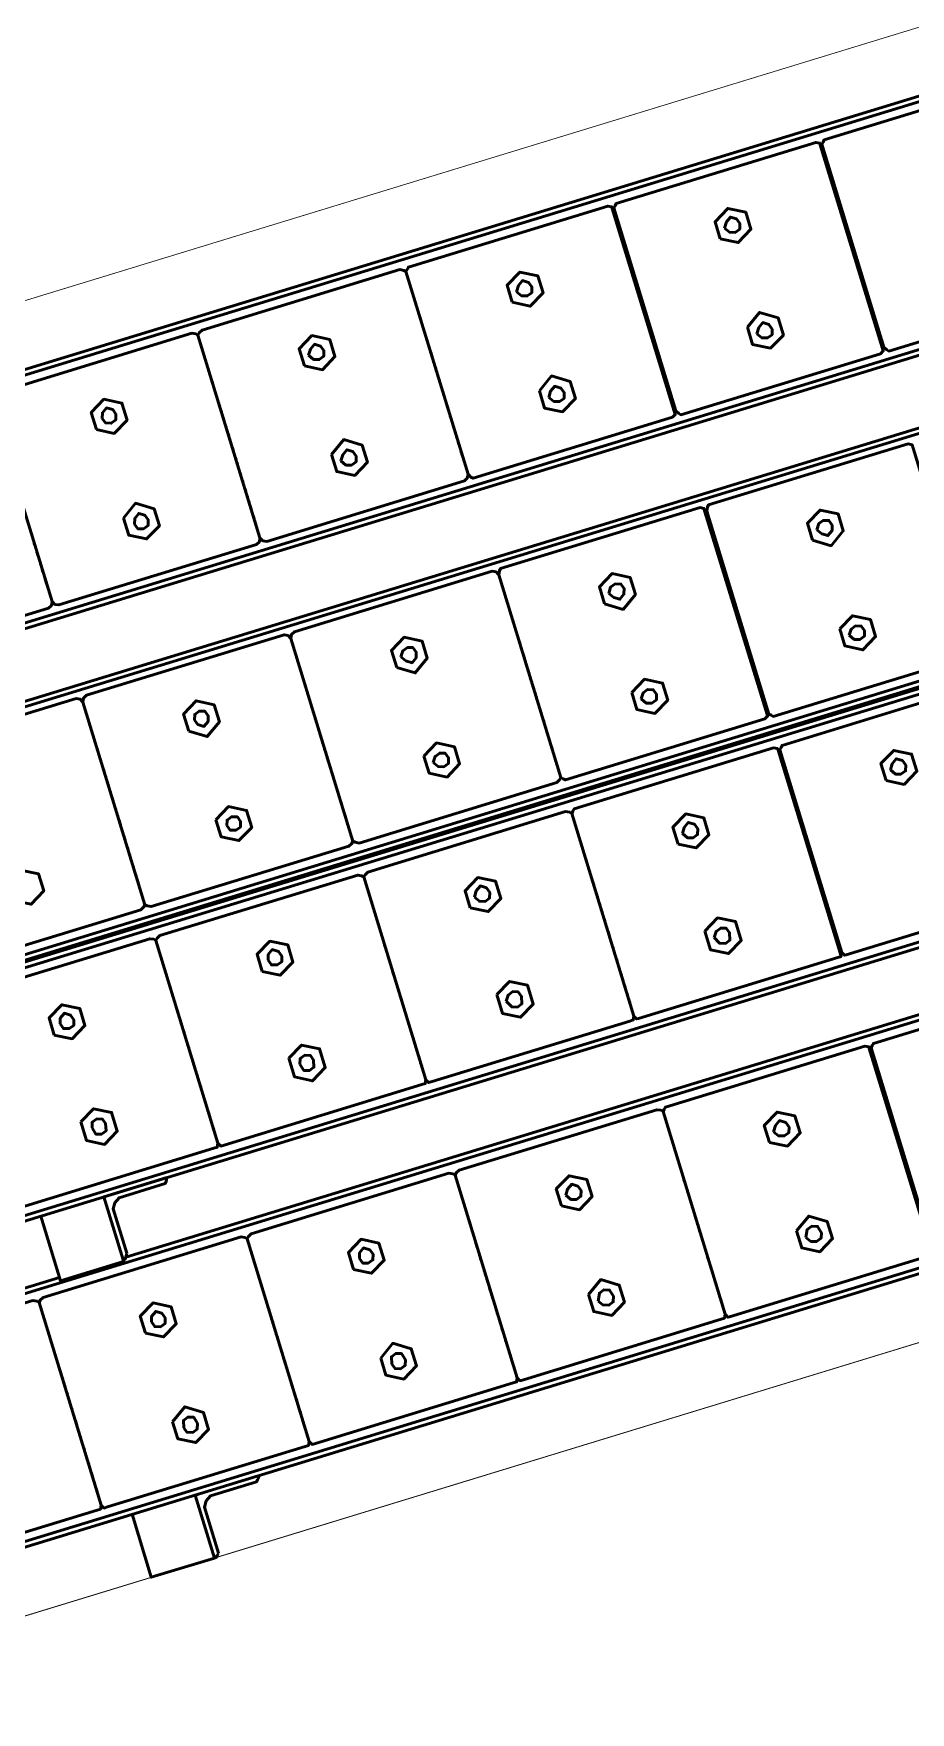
# Model space of a CAD drawing. Header units: inches. Extents: x 543393 to 2689207, y 1841861 to 9121372.
# Drawn here: x 547518.721 to 547519.386, y 1841968.599 to 1841969.873 of the extents above; entities that cross this region are included whole.
import ezdxf

# ---------------------------------------------------------------- set-up
doc = ezdxf.new("R2010")
doc.units = ezdxf.units.IN
doc.header["$MEASUREMENT"] = 0
doc.layers.add('Kich thuoc', color=8, linetype='Continuous', lineweight=18)

# ---------------------------------------------------------------- blocks, each defined once
blk = doc.blocks.new('Dan AC 220')
at = {"lineweight": 50}
for points in [[(103.2, 622.1), (28.8, 622.1), (28.8, 626.2), (28.8, 661.3), (28.8, 668.1), (3788, 668.1), (3788, 672.2), (3788, 958.9), (3737.9, 958.9), (3737.9, 672.2)], [(2838.4, 958.9), (2888.4, 958.9), (2888.4, 908.9)], [(128.9, 908.9), (3687.9, 908.9)], [(78.9, 904.8), (3737.9, 904.8)], [(2413.6, 881.8), (2413.6, 883.2), (2413.6, 884.5)], [(2413.6, 877.8), (2413.6, 876.4), (2413.6, 877.8), (2413.6, 879.1), (2413.6, 880.5)], [(2578.7, 881.8), (2578.7, 883.2), (2578.7, 884.5)], [(2578.7, 877.8), (2578.7, 876.4), (2578.7, 877.8), (2578.7, 879.1), (2578.7, 880.5)], [(2743.7, 881.8), (2743.7, 883.2), (2743.7, 884.5)], [(2743.7, 877.8), (2743.7, 876.4), (2743.7, 877.8), (2743.7, 879.1), (2743.7, 880.5)], [(2908.7, 881.8), (2908.7, 883.2), (2908.7, 884.5)], [(2908.7, 877.8), (2908.7, 876.4), (2908.7, 877.8), (2908.7, 879.1), (2908.7, 880.5)], [(2413.6, 869.7), (2413.6, 871), (2413.6, 872.4)], [(2413.6, 865.6), (2413.6, 867)], [(2578.7, 869.7), (2578.7, 871), (2578.7, 872.4)], [(2578.7, 865.6), (2578.7, 867)], [(2743.7, 869.7), (2743.7, 871), (2743.7, 872.4)], [(2743.7, 865.6), (2743.7, 867)], [(2908.7, 869.7), (2908.7, 871), (2908.7, 872.4)], [(2908.7, 865.6), (2908.7, 867)], [(2413.6, 857.5), (2413.6, 856.1), (2413.6, 857.5), (2413.6, 858.8)], [(2578.7, 857.5), (2578.7, 856.1), (2578.7, 857.5), (2578.7, 858.8)], [(2743.7, 857.5), (2743.7, 856.1), (2743.7, 857.5), (2743.7, 858.8)], [(2908.7, 857.5), (2908.7, 856.1), (2908.7, 857.5), (2908.7, 858.8)], [(2413.6, 849.4), (2413.6, 850.7), (2413.6, 852.1)], [(2413.6, 841.3), (2413.6, 842.6)], [(2578.7, 849.4), (2578.7, 850.7), (2578.7, 852.1)], [(2578.7, 841.3), (2578.7, 842.6)], [(2743.7, 849.4), (2743.7, 850.7), (2743.7, 852.1)], [(2743.7, 841.3), (2743.7, 842.6)], [(2908.7, 849.4), (2908.7, 850.7), (2908.7, 852.1)], [(2908.7, 841.3), (2908.7, 842.6)], [(2250, 835.8), (2248.6, 835.8)], [(2250, 831.8), (2248.6, 831.8)], [(2250, 830.4), (2248.6, 830.4)], [(2250, 829.1), (2248.6, 829.1)], [(2413.6, 835.8), (2413.6, 837.2)], [(2413.6, 827.7), (2413.6, 829.1), (2413.6, 830.4), (2413.6, 831.8), (2413.6, 833.1)], [(2578.7, 835.8), (2578.7, 837.2)], [(2578.7, 827.7), (2578.7, 829.1), (2578.7, 830.4), (2578.7, 831.8), (2578.7, 833.1)], [(2743.7, 835.8), (2743.7, 837.2)], [(2743.7, 827.7), (2743.7, 829.1), (2743.7, 830.4), (2743.7, 831.8), (2743.7, 833.1)], [(2908.7, 835.8), (2908.7, 837.2)], [(2908.7, 827.7), (2908.7, 829.1), (2908.7, 830.4), (2908.7, 831.8), (2908.7, 833.1)], [(2250, 827.7), (2248.6, 827.7)], [(2250, 825), (2248.6, 825)], [(2250, 823.7), (2248.6, 823.7), (2250, 823.7)], [(2250, 818.3), (2248.6, 818.3)], [(2250, 816.9), (2248.6, 816.9), (2250, 816.9)], [(2413.6, 823.7), (2413.6, 825), (2413.6, 826.4)], [(2413.6, 816.9), (2413.6, 818.3), (2413.6, 819.6)], [(2578.7, 823.7), (2578.7, 825), (2578.7, 826.4)], [(2578.7, 816.9), (2578.7, 818.3), (2578.7, 819.6)], [(2743.7, 823.7), (2743.7, 825), (2743.7, 826.4)], [(2743.7, 816.9), (2743.7, 818.3), (2743.7, 819.6)], [(2908.7, 823.7), (2908.7, 825), (2908.7, 826.4)], [(2908.7, 816.9), (2908.7, 818.3), (2908.7, 819.6)], [(2250, 812.8), (2248.6, 812.8)], [(2250, 811.5), (2248.6, 811.5)], [(2250, 810.1), (2248.6, 810.1)], [(2413.6, 810.1), (2413.6, 811.5), (2413.6, 812.8), (2413.6, 814.2)], [(2578.7, 810.1), (2578.7, 811.5), (2578.7, 812.8), (2578.7, 814.2)], [(2743.7, 810.1), (2743.7, 811.5), (2743.7, 812.8), (2743.7, 814.2)], [(2908.7, 810.1), (2908.7, 811.5), (2908.7, 812.8), (2908.7, 814.2)], [(2250, 800.7), (2248.6, 800.7)], [(2250, 799.3), (2248.6, 799.3)], [(2250, 798), (2248.6, 798)], [(2413.6, 798), (2413.6, 799.3), (2413.6, 800.7), (2413.6, 802)], [(2413.6, 788.5), (2413.6, 789.9), (2413.6, 791.2)], [(2578.7, 798), (2578.7, 799.3), (2578.7, 800.7), (2578.7, 802)], [(2578.7, 788.5), (2578.7, 789.9), (2578.7, 791.2)], [(2743.7, 798), (2743.7, 799.3), (2743.7, 800.7), (2743.7, 802)], [(2743.7, 788.5), (2743.7, 789.9), (2743.7, 791.2)], [(2908.7, 798), (2908.7, 799.3), (2908.7, 800.7), (2908.7, 802)], [(2908.7, 788.5), (2908.7, 789.9), (2908.7, 791.2)], [(2250, 789.9), (2248.6, 789.9), (2250, 789.9)], [(2250, 788.5), (2248.6, 788.5)], [(2250, 770.9), (2248.6, 770.9)], [(2413.6, 770.9), (2413.6, 772.3)], [(2578.7, 770.9), (2578.7, 772.3)], [(2743.7, 770.9), (2743.7, 772.3)], [(2908.7, 770.9), (2908.7, 772.3)], [(3737.9, 724.9), (78.9, 724.9)], [(2835.7, 720.9), (1988.9, 720.9)], [(2888.4, 672.2), (2888.4, 723.6), (2838.4, 723.6), (2838.4, 722.2)], [(3737.9, 720.9), (2888.4, 720.9)], [(3788, 672.2), (28.8, 672.2)], [(2250, 646.5), (2248.6, 646.5)], [(2250, 645.1), (2248.6, 645.1)], [(2250, 641.1), (2248.6, 641.1)], [(2250, 639.7), (2248.6, 639.7)], [(2250, 639.7), (2248.6, 639.7), (2250, 639.7)], [(2413.6, 645.1), (2413.6, 646.5), (2413.6, 647.8)], [(2413.6, 641.1), (2413.6, 639.7), (2413.6, 641.1), (2413.6, 642.4)], [(2578.7, 645.1), (2578.7, 646.5), (2578.7, 647.8)], [(2578.7, 641.1), (2578.7, 639.7), (2578.7, 641.1), (2578.7, 642.4)], [(2743.7, 645.1), (2743.7, 646.5), (2743.7, 647.8)], [(2743.7, 641.1), (2743.7, 639.7), (2743.7, 641.1), (2743.7, 642.4)], [(2250, 634.3), (2248.6, 634.3)], [(2250, 632.9), (2248.6, 632.9), (2250, 632.9)], [(2250, 628.9), (2248.6, 628.9)], [(2250, 624.8), (2248.6, 624.8)], [(2250, 624.8), (2248.6, 624.8), (2250, 624.8)], [(2413.6, 632.9), (2413.6, 634.3), (2413.6, 635.6)], [(2413.6, 628.9), (2413.6, 630.2)], [(2578.7, 632.9), (2578.7, 634.3), (2578.7, 635.6)], [(2578.7, 628.9), (2578.7, 630.2)], [(2743.7, 632.9), (2743.7, 634.3), (2743.7, 635.6)], [(2743.7, 628.9), (2743.7, 630.2)], [(2250, 619.4), (2248.6, 619.4)], [(2250, 619.4), (2248.6, 619.4), (2250, 619.4)], [(2250, 614), (2248.6, 614)], [(2250, 612.6), (2248.6, 612.6)], [(2413.6, 612.6), (2413.6, 614), (2413.6, 615.4)], [(2578.7, 612.6), (2578.7, 614), (2578.7, 615.4)], [(2743.7, 612.6), (2743.7, 614), (2743.7, 615.4)], [(2250, 603.2), (2248.6, 603.2)], [(2250, 599.1), (2248.6, 599.1)], [(2413.6, 603.2), (2413.6, 604.5)], [(2413.6, 599.1), (2413.6, 600.5)], [(2578.7, 603.2), (2578.7, 604.5)], [(2578.7, 599.1), (2578.7, 600.5)], [(2743.7, 603.2), (2743.7, 604.5)], [(2743.7, 599.1), (2743.7, 600.5)], [(2250, 595.1), (2248.6, 595.1)], [(2250, 593.7), (2248.6, 593.7)], [(2250, 592.4), (2248.6, 592.4)], [(2250, 591), (2248.6, 591)], [(2250, 588.3), (2248.6, 588.3)], [(2250, 586.9), (2248.6, 586.9)], [(2413.6, 591), (2413.6, 592.4), (2413.6, 593.7), (2413.6, 595.1), (2413.6, 596.4)], [(2413.6, 585.6), (2413.6, 586.9), (2413.6, 588.3), (2413.6, 589.7)], [(2578.7, 591), (2578.7, 592.4), (2578.7, 593.7), (2578.7, 595.1), (2578.7, 596.4)], [(2578.7, 585.6), (2578.7, 586.9), (2578.7, 588.3), (2578.7, 589.7)], [(2743.7, 591), (2743.7, 592.4), (2743.7, 593.7), (2743.7, 595.1), (2743.7, 596.4)], [(2743.7, 585.6), (2743.7, 586.9), (2743.7, 588.3), (2743.7, 589.7)], [(2250, 585.6), (2248.6, 585.6)], [(2250, 581.5), (2248.6, 581.5)], [(2250, 580.2), (2248.6, 580.2), (2250, 580.2)], [(2250, 576.1), (2248.6, 576.1)], [(2250, 574.8), (2248.6, 574.8)], [(2413.6, 580.2), (2413.6, 581.5), (2413.6, 582.9)], [(2413.6, 573.4), (2413.6, 574.8), (2413.6, 576.1), (2413.6, 577.5)], [(2578.7, 580.2), (2578.7, 581.5), (2578.7, 582.9)], [(2578.7, 573.4), (2578.7, 574.8), (2578.7, 576.1), (2578.7, 577.5)], [(2743.7, 580.2), (2743.7, 581.5), (2743.7, 582.9)], [(2743.7, 573.4), (2743.7, 574.8), (2743.7, 576.1), (2743.7, 577.5)], [(2250, 573.4), (2248.6, 573.4)], [(2250, 564), (2248.6, 564)], [(2250, 562.6), (2248.6, 562.6)], [(2250, 561.2), (2248.6, 561.2)], [(2413.6, 561.2), (2413.6, 562.6), (2413.6, 564), (2413.6, 565.3)], [(2578.7, 561.2), (2578.7, 562.6), (2578.7, 564), (2578.7, 565.3)], [(2743.7, 561.2), (2743.7, 562.6), (2743.7, 564), (2743.7, 565.3)], [(2250, 553.1), (2248.6, 553.1), (2250, 553.1)], [(2250, 551.8), (2248.6, 551.8)], [(2413.6, 551.8), (2413.6, 553.1), (2413.6, 554.5)], [(2578.7, 551.8), (2578.7, 553.1), (2578.7, 554.5)], [(2743.7, 551.8), (2743.7, 553.1), (2743.7, 554.5)], [(2413.6, 534.2), (2413.6, 535.5)], [(2578.7, 534.2), (2578.7, 535.5)], [(2743.7, 534.2), (2743.7, 535.5)], [(3788, 488.2), (3788, 485.5), (3788, 484.1), (28.8, 484.1), (28.8, 485.5), (28.8, 488.2), (3788, 488.2), (3788, 495), (3788, 530.1), (3788, 534.2), (3732.5, 534.2)], [(2250, 534.2), (2248.6, 534.2)], [(28.8, 478.7), (28.8, 481.4), (28.8, 482.8), (3788, 482.8), (3788, 481.4), (3788, 478.7), (28.8, 478.7), (28.8, 472), (28.8, 435.4), (28.8, 432.7), (103.2, 432.7)], [(2250, 455.7), (2248.6, 455.7)], [(2250, 454.4), (2248.6, 454.4)], [(2250, 451.7), (2248.6, 451.7)], [(2250, 450.3), (2248.6, 450.3), (2250, 450.3)], [(2250, 449), (2248.6, 449)], [(2413.6, 454.4), (2413.6, 455.7), (2413.6, 457.1)], [(2413.6, 449), (2413.6, 450.3), (2413.6, 451.7), (2413.6, 453)], [(2413.6, 442.2), (2413.6, 443.6), (2413.6, 444.9), (2413.6, 446.3)], [(2578.7, 454.4), (2578.7, 455.7), (2578.7, 457.1)], [(2578.7, 449), (2578.7, 450.3), (2578.7, 451.7), (2578.7, 453)], [(2578.7, 442.2), (2578.7, 443.6), (2578.7, 444.9), (2578.7, 446.3)], [(2743.7, 454.4), (2743.7, 455.7), (2743.7, 457.1)], [(2743.7, 449), (2743.7, 450.3), (2743.7, 451.7), (2743.7, 453)], [(2743.7, 442.2), (2743.7, 443.6), (2743.7, 444.9), (2743.7, 446.3)], [(2250, 444.9), (2248.6, 444.9)], [(2250, 443.6), (2248.6, 443.6)], [(2250, 442.2), (2248.6, 442.2)], [(2250, 438.2), (2248.6, 438.2)], [(2250, 434.1), (2248.6, 434.1)], [(2250, 434.1), (2248.6, 434.1), (2250, 434.1)], [(2413.6, 438.2), (2413.6, 439.5)], [(2578.7, 438.2), (2578.7, 439.5)], [(2743.7, 438.2), (2743.7, 439.5)], [(2250, 430), (2248.6, 430), (2250, 430)], [(2250, 428.7), (2248.6, 428.7)], [(2413.6, 428.7), (2413.6, 430), (2413.6, 431.4)], [(2578.7, 428.7), (2578.7, 430), (2578.7, 431.4)], [(2743.7, 428.7), (2743.7, 430), (2743.7, 431.4)], [(2250, 417.9), (2248.6, 417.9)], [(2250, 416.5), (2248.6, 416.5)], [(2250, 413.8), (2248.6, 413.8)], [(2250, 409.7), (2248.6, 409.7)], [(2413.6, 416.5), (2413.6, 417.9), (2413.6, 419.2)], [(2413.6, 413.8), (2413.6, 415.2)], [(2413.6, 409.7), (2413.6, 411.1)], [(2578.7, 416.5), (2578.7, 417.9), (2578.7, 419.2)], [(2578.7, 413.8), (2578.7, 415.2)], [(2578.7, 409.7), (2578.7, 411.1)], [(2743.7, 416.5), (2743.7, 417.9), (2743.7, 419.2)], [(2743.7, 413.8), (2743.7, 415.2)], [(2743.7, 409.7), (2743.7, 411.1)], [(2250, 404.3), (2248.6, 404.3)], [(2250, 401.6), (2248.6, 401.6)], [(2250, 397.6), (2248.6, 397.6)], [(2250, 396.2), (2248.6, 396.2), (2250, 396.2)], [(2413.6, 401.6), (2413.6, 403), (2413.6, 404.3), (2413.6, 405.7)], [(2413.6, 403), (2413.6, 404.3)], [(2413.6, 396.2), (2413.6, 397.6), (2413.6, 398.9)], [(2578.7, 401.6), (2578.7, 403), (2578.7, 404.3), (2578.7, 405.7)], [(2578.7, 403), (2578.7, 404.3)], [(2578.7, 396.2), (2578.7, 397.6), (2578.7, 398.9)], [(2743.7, 401.6), (2743.7, 403), (2743.7, 404.3), (2743.7, 405.7)], [(2743.7, 403), (2743.7, 404.3)], [(2743.7, 396.2), (2743.7, 397.6), (2743.7, 398.9)], [(2250, 392.2), (2248.6, 392.2)], [(2250, 390.8), (2248.6, 390.8)], [(2250, 389.5), (2248.6, 389.5)], [(2250, 385.4), (2248.6, 385.4)], [(2250, 384), (2248.6, 384), (2250, 384)], [(2413.6, 389.5), (2413.6, 390.8), (2413.6, 392.2), (2413.6, 393.5)], [(2413.6, 384), (2413.6, 385.4), (2413.6, 386.7)], [(2578.7, 389.5), (2578.7, 390.8), (2578.7, 392.2), (2578.7, 393.5)], [(2578.7, 384), (2578.7, 385.4), (2578.7, 386.7)], [(2743.7, 389.5), (2743.7, 390.8), (2743.7, 392.2), (2743.7, 393.5)], [(2743.7, 384), (2743.7, 385.4), (2743.7, 386.7)], [(2250, 380), (2248.6, 380)], [(2250, 378.6), (2248.6, 378.6)], [(2250, 373.2), (2248.6, 373.2)], [(2250, 371.9), (2248.6, 371.9), (2250, 371.9)], [(2413.6, 378.6), (2413.6, 380), (2413.6, 381.3)], [(2413.6, 371.9), (2413.6, 373.2), (2413.6, 374.6)], [(2578.7, 378.6), (2578.7, 380), (2578.7, 381.3)], [(2578.7, 371.9), (2578.7, 373.2), (2578.7, 374.6)], [(2743.7, 378.6), (2743.7, 380), (2743.7, 381.3)], [(2743.7, 371.9), (2743.7, 373.2), (2743.7, 374.6)], [(2250, 367.8), (2248.6, 367.8)], [(2250, 366.5), (2248.6, 366.5)], [(2250, 362.4), (2248.6, 362.4), (2250, 362.4)], [(2250, 361), (2248.6, 361)], [(2413.6, 366.5), (2413.6, 367.8), (2413.6, 369.2)], [(2413.6, 361), (2413.6, 362.4), (2413.6, 363.8)], [(2578.7, 366.5), (2578.7, 367.8), (2578.7, 369.2)], [(2578.7, 361), (2578.7, 362.4), (2578.7, 363.8)], [(2743.7, 366.5), (2743.7, 367.8), (2743.7, 369.2)], [(2743.7, 361), (2743.7, 362.4), (2743.7, 363.8)], [(3732.5, 344.8), (3788, 344.8), (3788, 340.8), (3788, 305.6), (3788, 298.8), (28.8, 298.8), (28.8, 294.8), (28.8, 3.9), (78.9, 3.9), (78.9, 294.8)], [(2250, 344.8), (2248.6, 344.8)], [(2413.6, 344.8), (2413.6, 346.2)], [(2578.7, 344.8), (2578.7, 346.2)], [(2743.7, 344.8), (2743.7, 346.2)], [(28.8, 294.8), (3788, 294.8)], [(78.9, 242), (3737.9, 242)], [(78.9, 238), (3737.9, 238)], [(2413.6, 215), (2413.6, 216.3), (2413.6, 217.7)], [(2578.7, 215), (2578.7, 216.3), (2578.7, 217.7)], [(2743.7, 215), (2743.7, 216.3), (2743.7, 217.7)], [(2084.9, 216.3), (2083.6, 216.3)], [(2084.9, 215), (2083.6, 215)], [(2084.9, 212.3), (2083.6, 212.3)], [(2084.9, 210.9), (2083.6, 210.9)], [(2084.9, 204.1), (2083.6, 204.1)], [(2250, 216.3), (2248.6, 216.3)], [(2250, 215), (2248.6, 215)], [(2250, 212.3), (2248.6, 212.3)], [(2250, 210.9), (2248.6, 210.9)], [(2250, 204.1), (2248.6, 204.1)], [(2413.6, 210.9), (2413.6, 209.5), (2413.6, 210.9), (2413.6, 212.3), (2413.6, 213.6)], [(2413.6, 202.8), (2413.6, 204.1), (2413.6, 205.5)], [(2578.7, 210.9), (2578.7, 209.5), (2578.7, 210.9), (2578.7, 212.3), (2578.7, 213.6)], [(2578.7, 202.8), (2578.7, 204.1), (2578.7, 205.5)], [(2743.7, 210.9), (2743.7, 209.5), (2743.7, 210.9), (2743.7, 212.3), (2743.7, 213.6)], [(2743.7, 202.8), (2743.7, 204.1), (2743.7, 205.5)], [(2084.9, 202.8), (2083.6, 202.8), (2084.9, 202.8)], [(2084.9, 198.7), (2083.6, 198.7)], [(2084.9, 194.7), (2083.6, 194.7)], [(2084.9, 194.7), (2083.6, 194.7), (2084.9, 194.7)], [(2250, 202.8), (2248.6, 202.8), (2250, 202.8)], [(2250, 198.7), (2248.6, 198.7)], [(2250, 194.7), (2248.6, 194.7)], [(2250, 194.7), (2248.6, 194.7), (2250, 194.7)], [(2413.6, 198.7), (2413.6, 200.1)], [(2413.6, 189.3), (2413.6, 190.6), (2413.6, 192)], [(2578.7, 198.7), (2578.7, 200.1)], [(2578.7, 189.3), (2578.7, 190.6), (2578.7, 192)], [(2743.7, 198.7), (2743.7, 200.1)], [(2743.7, 189.3), (2743.7, 190.6), (2743.7, 192)], [(2084.9, 190.6), (2083.6, 190.6), (2084.9, 190.6)], [(2084.9, 189.3), (2083.6, 189.3)], [(2084.9, 183.8), (2083.6, 183.8)], [(2084.9, 182.5), (2083.6, 182.5)], [(2250, 190.6), (2248.6, 190.6), (2250, 190.6)], [(2250, 189.3), (2248.6, 189.3)], [(2250, 183.8), (2248.6, 183.8)], [(2250, 182.5), (2248.6, 182.5)], [(2413.6, 182.5), (2413.6, 183.8), (2413.6, 185.2)], [(2578.7, 182.5), (2578.7, 183.8), (2578.7, 185.2)], [(2743.7, 182.5), (2743.7, 183.8), (2743.7, 185.2)], [(2084.9, 174.4), (2083.6, 174.4)], [(2084.9, 169), (2083.6, 169)], [(2250, 174.4), (2248.6, 174.4)], [(2250, 169), (2248.6, 169)], [(2413.6, 174.4), (2413.6, 175.7)], [(2413.6, 169), (2413.6, 170.3)], [(2413.6, 162.2), (2413.6, 163.6), (2413.6, 164.9), (2413.6, 166.3)], [(2578.7, 174.4), (2578.7, 175.7)], [(2578.7, 169), (2578.7, 170.3)], [(2578.7, 162.2), (2578.7, 163.6), (2578.7, 164.9), (2578.7, 166.3)], [(2084.9, 164.9), (2083.6, 164.9)], [(2084.9, 163.6), (2083.6, 163.6)], [(2084.9, 162.2), (2083.6, 162.2), (2084.9, 162.2)], [(2084.9, 158.1), (2083.6, 158.1)], [(2084.9, 156.8), (2083.6, 156.8), (2084.9, 156.8)], [(2250, 164.9), (2248.6, 164.9)], [(2250, 163.6), (2248.6, 163.6)], [(2250, 162.2), (2248.6, 162.2), (2250, 162.2)], [(2250, 158.1), (2248.6, 158.1)], [(2250, 156.8), (2248.6, 156.8), (2250, 156.8)], [(2413.6, 156.8), (2413.6, 158.1), (2413.6, 159.5)], [(2413.6, 152.7), (2413.6, 154.1)], [(2578.7, 156.8), (2578.7, 158.1), (2578.7, 159.5)], [(2578.7, 152.7), (2578.7, 154.1)], [(2084.9, 152.7), (2083.6, 152.7)], [(2084.9, 150), (2083.6, 150), (2084.9, 150)], [(2084.9, 146), (2083.6, 146)], [(2084.9, 144.6), (2083.6, 144.6)], [(2084.9, 143.3), (2083.6, 143.3)], [(2250, 152.7), (2248.6, 152.7)], [(2250, 150), (2248.6, 150), (2250, 150)], [(2250, 146), (2248.6, 146)], [(2250, 144.6), (2248.6, 144.6)], [(2250, 143.3), (2248.6, 143.3)], [(2413.6, 150), (2413.6, 151.4)], [(2413.6, 143.3), (2413.6, 144.6), (2413.6, 146), (2413.6, 147.3)], [(2578.7, 150), (2578.7, 151.4)], [(2578.7, 143.3), (2578.7, 144.6), (2578.7, 146), (2578.7, 147.3)], [(2084.9, 133.8), (2083.6, 133.8)], [(2084.9, 132.4), (2083.6, 132.4)], [(2084.9, 131.1), (2083.6, 131.1)], [(2250, 133.8), (2248.6, 133.8)], [(2250, 132.4), (2248.6, 132.4)], [(2250, 131.1), (2248.6, 131.1)], [(2413.6, 131.1), (2413.6, 132.4), (2413.6, 133.8), (2413.6, 135.1)], [(2578.7, 131.1), (2578.7, 132.4), (2578.7, 133.8), (2578.7, 135.1)], [(2084.9, 123), (2083.6, 123), (2084.9, 123)], [(2084.9, 121.6), (2083.6, 121.6)], [(2250, 123), (2248.6, 123), (2250, 123)], [(2250, 121.6), (2248.6, 121.6)], [(2413.6, 121.6), (2413.6, 123), (2413.6, 124.3)], [(2578.7, 121.6), (2578.7, 123), (2578.7, 124.3)], [(2084.9, 104), (2083.6, 104)], [(2250, 104), (2248.6, 104)], [(2413.6, 104), (2413.6, 105.4)], [(2578.7, 104), (2578.7, 105.4)], [(3737.9, 58), (78.9, 58)], [(3687.9, 54), (128.9, 54)]]:
    blk.add_lwpolyline(points, dxfattribs=at)
for points in [[(28.8, 958.9), (3788, 958.9), (3788, 3.9), (28.8, 3.9)], [(28.8, 3.9), (3788.8, 3.9), (3788.8, 958.9), (28.8, 958.9)]]:
    blk.add_lwpolyline(points, close=True)
for points in [[(2834.3, 956.2), (2835.7, 957.6), (2837, 958.9), (2838.4, 958.9), (2838.4, 908.9), (2788.3, 908.9), (2788.3, 910.2), (2789.7, 911.6), (2791, 912.9), (2827.5, 912.9), (2831.6, 915.7), (2834.3, 919.7)], [(2248.6, 895.4), (2247.2, 898.1), (2245.9, 898.1), (2087.6, 898.1), (2084.9, 898.1), (2084.9, 895.4), (2084.9, 734.4), (2084.9, 733), (2087.6, 731.7), (2245.9, 731.7), (2247.2, 733), (2248.6, 734.4)], [(2413.6, 895.4), (2412.3, 898.1), (2410.9, 898.1), (2252.7, 898.1), (2250, 898.1), (2250, 895.4), (2250, 734.4), (2250, 733), (2252.7, 731.7), (2410.9, 731.7), (2412.3, 733), (2413.6, 734.4)], [(2578.7, 895.4), (2577.3, 898.1), (2574.6, 898.1), (2417.7, 898.1), (2415, 898.1), (2413.6, 895.4), (2413.6, 734.4), (2415, 733), (2417.7, 731.7), (2574.6, 731.7), (2577.3, 733), (2578.7, 734.4)], [(2743.7, 895.4), (2742.3, 898.1), (2739.6, 898.1), (2582.7, 898.1), (2580, 898.1), (2578.7, 895.4), (2578.7, 734.4), (2580, 733), (2582.7, 731.7), (2739.6, 731.7), (2742.3, 733), (2743.7, 734.4)], [(2908.7, 895.4), (2907.4, 898.1), (2904.7, 898.1), (2747.7, 898.1), (2745, 898.1), (2743.7, 895.4), (2743.7, 734.4), (2745, 733), (2747.7, 731.7), (2904.7, 731.7), (2907.4, 733), (2908.7, 734.4)], [(3073.7, 895.4), (3072.4, 898.1), (3069.7, 898.1), (2912.8, 898.1), (2910.1, 898.1), (2908.7, 895.4), (2908.7, 734.4), (2910.1, 733), (2912.8, 731.7), (3069.7, 731.7), (3072.4, 733), (3073.7, 734.4)], [(2343.3, 850.7), (2343.3, 864.2), (2331.1, 871), (2318.9, 864.2), (2318.9, 850.7), (2331.1, 842.6)], [(2508.3, 850.7), (2508.3, 864.2), (2496.1, 871), (2484, 864.2), (2484, 850.7), (2496.1, 842.6)], [(2673.3, 850.7), (2673.3, 864.2), (2661.2, 871), (2649, 864.2), (2649, 850.7), (2661.2, 842.6)], [(2838.4, 850.7), (2838.4, 864.2), (2826.2, 871), (2814, 864.2), (2814, 850.7), (2826.2, 842.6)], [(2337.9, 857.5), (2335.2, 861.5), (2331.1, 862.9), (2327.1, 861.5), (2325.7, 857.5), (2327.1, 852.1), (2331.1, 850.7), (2335.2, 852.1)], [(2413.6, 862.9), (2413.6, 861.5)], [(2502.9, 857.5), (2500.2, 861.5), (2496.1, 862.9), (2492.1, 861.5), (2490.7, 857.5), (2492.1, 852.1), (2496.1, 850.7), (2500.2, 852.1)], [(2578.7, 862.9), (2578.7, 861.5)], [(2666.6, 857.5), (2665.2, 861.5), (2661.2, 862.9), (2657.1, 861.5), (2655.8, 857.5), (2657.1, 852.1), (2661.2, 850.7), (2665.2, 852.1)], [(2743.7, 862.9), (2743.7, 861.5)], [(2831.6, 857.5), (2830.3, 861.5), (2826.2, 862.9), (2822.1, 861.5), (2820.8, 857.5), (2822.1, 852.1), (2826.2, 850.7), (2830.3, 852.1)], [(2908.7, 862.9), (2908.7, 861.5)], [(2413.6, 845.3), (2413.6, 844)], [(2578.7, 845.3), (2578.7, 844)], [(2743.7, 845.3), (2743.7, 844)], [(2908.7, 845.3), (2908.7, 844)], [(2248.6, 806.1), (2250, 806.1)], [(2413.6, 807.4), (2413.6, 806.1)], [(2578.7, 807.4), (2578.7, 806.1)], [(2743.7, 807.4), (2743.7, 806.1)], [(2908.7, 807.4), (2908.7, 806.1)], [(2248.6, 793.9), (2250, 793.9)], [(2413.6, 795.3), (2413.6, 793.9)], [(2578.7, 795.3), (2578.7, 793.9)], [(2743.7, 795.3), (2743.7, 793.9)], [(2908.7, 795.3), (2908.7, 793.9)], [(2343.3, 780.4), (2343.3, 766.9), (2331.1, 760.1), (2318.9, 766.9), (2318.9, 780.4), (2331.1, 787.1)], [(2337.9, 773.6), (2335.2, 777.7), (2331.1, 779), (2327.1, 777.7), (2325.7, 773.6), (2327.1, 769.6), (2331.1, 766.9), (2335.2, 769.6)], [(2508.3, 780.4), (2508.3, 766.9), (2496.1, 760.1), (2484, 766.9), (2484, 780.4), (2496.1, 787.1)], [(2502.9, 773.6), (2500.2, 777.7), (2496.1, 779), (2492.1, 777.7), (2490.7, 773.6), (2492.1, 769.6), (2496.1, 766.9), (2500.2, 769.6)], [(2673.3, 780.4), (2673.3, 766.9), (2661.2, 760.1), (2649, 766.9), (2649, 780.4), (2661.2, 787.1)], [(2666.6, 773.6), (2665.2, 777.7), (2661.2, 779), (2657.1, 777.7), (2655.8, 773.6), (2657.1, 769.6), (2661.2, 766.9), (2665.2, 769.6)], [(2838.4, 780.4), (2838.4, 766.9), (2826.2, 760.1), (2814, 766.9), (2814, 780.4), (2826.2, 787.1)], [(2831.6, 773.6), (2830.3, 777.7), (2826.2, 779), (2822.1, 777.7), (2820.8, 773.6), (2822.1, 769.6), (2826.2, 766.9), (2830.3, 769.6)], [(2834.3, 718.2), (2835.7, 720.9), (2837, 722.2), (2838.4, 722.2), (2838.4, 672.2), (2788.3, 672.2), (2789.7, 674.9), (2791, 676.2), (2827.5, 676.2), (2831.6, 678.9), (2834.3, 683)], [(2248.6, 658.6), (2247.2, 661.3), (2245.9, 661.3), (2087.6, 661.3), (2084.9, 661.3), (2084.9, 658.6), (2084.9, 497.7), (2084.9, 496.3), (2087.6, 495), (2245.9, 495), (2247.2, 496.3), (2248.6, 497.7)], [(2413.6, 658.6), (2412.3, 661.3), (2410.9, 661.3), (2252.7, 661.3), (2250, 661.3), (2250, 658.6), (2250, 497.7), (2250, 496.3), (2252.7, 495), (2410.9, 495), (2412.3, 496.3), (2413.6, 497.7)], [(2578.7, 658.6), (2577.3, 661.3), (2574.6, 661.3), (2417.7, 661.3), (2415, 661.3), (2413.6, 658.6), (2413.6, 497.7), (2415, 496.3), (2417.7, 495), (2574.6, 495), (2577.3, 496.3), (2578.7, 497.7)], [(2743.7, 658.6), (2742.3, 661.3), (2739.6, 661.3), (2582.7, 661.3), (2580, 661.3), (2578.7, 658.6), (2578.7, 497.7), (2580, 496.3), (2582.7, 495), (2739.6, 495), (2742.3, 496.3), (2743.7, 497.7)], [(2908.7, 658.6), (2907.4, 661.3), (2904.7, 661.3), (2747.7, 661.3), (2745, 661.3), (2743.7, 658.6), (2743.7, 497.7), (2745, 496.3), (2747.7, 495), (2904.7, 495), (2907.4, 496.3), (2908.7, 497.7)], [(2343.3, 612.6), (2343.3, 627.5), (2331.1, 634.3), (2318.9, 627.5), (2318.9, 612.6), (2331.1, 605.9)], [(2337.9, 619.4), (2335.2, 624.8), (2331.1, 626.2), (2327.1, 624.8), (2325.7, 619.4), (2327.1, 615.4), (2331.1, 614), (2335.2, 615.4)], [(2413.6, 626.2), (2413.6, 624.8)], [(2508.3, 612.6), (2508.3, 627.5), (2496.1, 634.3), (2484, 627.5), (2484, 612.6), (2496.1, 605.9)], [(2502.9, 619.4), (2500.2, 624.8), (2496.1, 626.2), (2492.1, 624.8), (2490.7, 619.4), (2492.1, 615.4), (2496.1, 614), (2500.2, 615.4)], [(2578.7, 626.2), (2578.7, 624.8)], [(2673.3, 612.6), (2673.3, 627.5), (2661.2, 634.3), (2649, 627.5), (2649, 612.6), (2661.2, 605.9)], [(2666.6, 619.4), (2665.2, 624.8), (2661.2, 626.2), (2657.1, 624.8), (2655.8, 619.4), (2657.1, 615.4), (2661.2, 614), (2665.2, 615.4)], [(2743.7, 626.2), (2743.7, 624.8)], [(2838.4, 612.6), (2838.4, 627.5), (2826.2, 634.3), (2814, 627.5), (2814, 612.6), (2826.2, 605.9)], [(2831.6, 619.4), (2830.3, 624.8), (2826.2, 626.2), (2822.1, 624.8), (2820.8, 619.4), (2822.1, 615.4), (2826.2, 614), (2830.3, 615.4)], [(2413.6, 620.8), (2413.6, 619.4)], [(2578.7, 620.8), (2578.7, 619.4)], [(2743.7, 620.8), (2743.7, 619.4)], [(2248.6, 607.2), (2250, 607.2)], [(2413.6, 608.6), (2413.6, 607.2)], [(2578.7, 608.6), (2578.7, 607.2)], [(2743.7, 608.6), (2743.7, 607.2)], [(2248.6, 569.4), (2250, 569.4)], [(2413.6, 570.7), (2413.6, 569.4)], [(2578.7, 570.7), (2578.7, 569.4)], [(2743.7, 570.7), (2743.7, 569.4)], [(2178.3, 543.7), (2178.3, 530.1), (2166.1, 523.4), (2153.9, 530.1), (2153.9, 543.7), (2166.1, 550.4)], [(2248.6, 557.2), (2250, 557.2)], [(2343.3, 543.7), (2343.3, 530.1), (2331.1, 523.4), (2318.9, 530.1), (2318.9, 543.7), (2331.1, 550.4)], [(2413.6, 558.5), (2413.6, 557.2)], [(2508.3, 543.7), (2508.3, 530.1), (2496.1, 523.4), (2484, 530.1), (2484, 543.7), (2496.1, 550.4)], [(2578.7, 558.5), (2578.7, 557.2)], [(2673.3, 543.7), (2673.3, 530.1), (2661.2, 523.4), (2649, 530.1), (2649, 543.7), (2661.2, 550.4)], [(2743.7, 558.5), (2743.7, 557.2)], [(2838.4, 543.7), (2838.4, 530.1), (2826.2, 523.4), (2814, 530.1), (2814, 543.7), (2826.2, 550.4)], [(2172.8, 536.9), (2170.1, 541), (2166.1, 542.3), (2162, 541), (2160.7, 536.9), (2162, 532.8), (2166.1, 530.1), (2170.1, 532.8)], [(2337.9, 536.9), (2335.2, 541), (2331.1, 542.3), (2327.1, 541), (2325.7, 536.9), (2327.1, 532.8), (2331.1, 530.1), (2335.2, 532.8)], [(2502.9, 536.9), (2500.2, 541), (2496.1, 542.3), (2492.1, 541), (2490.7, 536.9), (2492.1, 532.8), (2496.1, 530.1), (2500.2, 532.8)], [(2666.6, 536.9), (2665.2, 541), (2661.2, 542.3), (2657.1, 541), (2655.8, 536.9), (2657.1, 532.8), (2661.2, 530.1), (2665.2, 532.8)], [(2831.6, 536.9), (2830.3, 541), (2826.2, 542.3), (2822.1, 541), (2820.8, 536.9), (2822.1, 532.8), (2826.2, 530.1), (2830.3, 532.8)], [(2248.6, 469.3), (2247.2, 470.6), (2245.9, 472), (2087.6, 472), (2084.9, 470.6), (2084.9, 469.3), (2084.9, 308.3), (2084.9, 305.6), (2087.6, 304.2), (2245.9, 304.2), (2247.2, 305.6), (2248.6, 308.3)], [(2413.6, 469.3), (2412.3, 470.6), (2410.9, 472), (2252.7, 472), (2250, 470.6), (2250, 469.3), (2250, 308.3), (2250, 305.6), (2252.7, 304.2), (2410.9, 304.2), (2412.3, 305.6), (2413.6, 308.3)], [(2578.7, 469.3), (2577.3, 470.6), (2574.6, 472), (2417.7, 472), (2415, 470.6), (2413.6, 469.3), (2413.6, 308.3), (2415, 305.6), (2417.7, 304.2), (2574.6, 304.2), (2577.3, 305.6), (2578.7, 308.3)], [(2743.7, 469.3), (2742.3, 470.6), (2739.6, 472), (2582.7, 472), (2580, 470.6), (2578.7, 469.3), (2578.7, 308.3), (2580, 305.6), (2582.7, 304.2), (2739.6, 304.2), (2742.3, 305.6), (2743.7, 308.3)], [(2908.7, 469.3), (2907.4, 470.6), (2904.7, 472), (2747.7, 472), (2745, 470.6), (2743.7, 469.3), (2743.7, 308.3), (2745, 305.6), (2747.7, 304.2), (2904.7, 304.2), (2907.4, 305.6), (2908.7, 308.3)], [(2178.3, 423.3), (2178.3, 436.8), (2166.1, 443.6), (2153.9, 436.8), (2153.9, 423.3), (2166.1, 416.5)], [(2172.8, 430), (2170.1, 434.1), (2166.1, 435.4), (2162, 434.1), (2160.7, 430), (2162, 426), (2166.1, 424.6), (2170.1, 426)], [(2343.3, 423.3), (2343.3, 436.8), (2331.1, 443.6), (2318.9, 436.8), (2318.9, 423.3), (2331.1, 416.5)], [(2337.9, 430), (2335.2, 434.1), (2331.1, 435.4), (2327.1, 434.1), (2325.7, 430), (2327.1, 426), (2331.1, 424.6), (2335.2, 426)], [(2413.6, 435.4), (2413.6, 434.1)], [(2508.3, 423.3), (2508.3, 436.8), (2496.1, 443.6), (2484, 436.8), (2484, 423.3), (2496.1, 416.5)], [(2502.9, 430), (2500.2, 434.1), (2496.1, 435.4), (2492.1, 434.1), (2490.7, 430), (2492.1, 426), (2496.1, 424.6), (2500.2, 426)], [(2578.7, 435.4), (2578.7, 434.1)], [(2673.3, 423.3), (2673.3, 436.8), (2661.2, 443.6), (2649, 436.8), (2649, 423.3), (2661.2, 416.5)], [(2666.6, 430), (2665.2, 434.1), (2661.2, 435.4), (2657.1, 434.1), (2655.8, 430), (2657.1, 426), (2661.2, 424.6), (2665.2, 426)], [(2743.7, 435.4), (2743.7, 434.1)], [(2838.4, 423.3), (2838.4, 436.8), (2826.2, 443.6), (2814, 436.8), (2814, 423.3), (2826.2, 416.5)], [(2248.6, 423.3), (2250, 423.3)], [(2413.6, 424.6), (2413.6, 423.3)], [(2578.7, 424.6), (2578.7, 423.3)], [(2743.7, 424.6), (2743.7, 423.3)], [(2248.6, 403), (2250, 403)], [(2178.3, 352.9), (2178.3, 339.4), (2166.1, 332.6), (2153.9, 339.4), (2153.9, 352.9), (2166.1, 361)], [(2343.3, 352.9), (2343.3, 339.4), (2331.1, 332.6), (2318.9, 339.4), (2318.9, 352.9), (2331.1, 361)], [(2508.3, 352.9), (2508.3, 339.4), (2496.1, 332.6), (2484, 339.4), (2484, 352.9), (2496.1, 361)], [(2673.3, 352.9), (2673.3, 339.4), (2661.2, 332.6), (2649, 339.4), (2649, 352.9), (2661.2, 361)], [(2172.8, 346.2), (2170.1, 350.2), (2166.1, 352.9), (2162, 350.2), (2160.7, 346.2), (2162, 342.1), (2166.1, 340.8), (2170.1, 342.1)], [(2337.9, 346.2), (2335.2, 350.2), (2331.1, 352.9), (2327.1, 350.2), (2325.7, 346.2), (2327.1, 342.1), (2331.1, 340.8), (2335.2, 342.1)], [(2502.9, 346.2), (2500.2, 350.2), (2496.1, 352.9), (2492.1, 350.2), (2490.7, 346.2), (2492.1, 342.1), (2496.1, 340.8), (2500.2, 342.1)], [(2666.6, 346.2), (2665.2, 350.2), (2661.2, 352.9), (2657.1, 350.2), (2655.8, 346.2), (2657.1, 342.1), (2661.2, 340.8), (2665.2, 342.1)], [(2083.6, 228.5), (2082.2, 231.2), (2080.9, 232.5), (1922.6, 232.5), (1919.9, 231.2), (1919.9, 228.5), (1919.9, 67.5), (1919.9, 66.2), (1922.6, 64.8), (2080.9, 64.8), (2082.2, 66.2), (2083.6, 67.5)], [(2248.6, 228.5), (2247.2, 231.2), (2245.9, 232.5), (2087.6, 232.5), (2084.9, 231.2), (2084.9, 228.5), (2084.9, 67.5), (2084.9, 66.2), (2087.6, 64.8), (2245.9, 64.8), (2247.2, 66.2), (2248.6, 67.5)], [(2413.6, 228.5), (2412.3, 231.2), (2410.9, 232.5), (2252.7, 232.5), (2250, 231.2), (2250, 228.5), (2250, 67.5), (2250, 66.2), (2252.7, 64.8), (2410.9, 64.8), (2412.3, 66.2), (2413.6, 67.5)], [(2578.7, 228.5), (2577.3, 231.2), (2574.6, 232.5), (2417.7, 232.5), (2415, 231.2), (2413.6, 228.5), (2413.6, 67.5), (2415, 66.2), (2417.7, 64.8), (2574.6, 64.8), (2577.3, 66.2), (2578.7, 67.5)], [(2743.7, 228.5), (2742.3, 231.2), (2739.6, 232.5), (2582.7, 232.5), (2580, 231.2), (2578.7, 228.5), (2578.7, 67.5), (2580, 66.2), (2582.7, 64.8), (2739.6, 64.8), (2742.3, 66.2), (2743.7, 67.5)], [(2908.7, 228.5), (2907.4, 231.2), (2904.7, 232.5), (2747.7, 232.5), (2745, 231.2), (2743.7, 228.5), (2743.7, 67.5), (2745, 66.2), (2747.7, 64.8), (2904.7, 64.8), (2907.4, 66.2), (2908.7, 67.5)], [(2083.6, 209.5), (2084.9, 209.5)], [(2178.3, 183.8), (2178.3, 197.4), (2166.1, 204.1), (2153.9, 197.4), (2153.9, 183.8), (2166.1, 175.7)], [(2248.6, 209.5), (2250, 209.5)], [(2343.3, 183.8), (2343.3, 197.4), (2331.1, 204.1), (2318.9, 197.4), (2318.9, 183.8), (2331.1, 175.7)], [(2508.3, 183.8), (2508.3, 197.4), (2496.1, 204.1), (2484, 197.4), (2484, 183.8), (2496.1, 175.7)], [(2673.3, 183.8), (2673.3, 197.4), (2661.2, 204.1), (2649, 197.4), (2649, 183.8), (2661.2, 175.7)], [(2172.8, 190.6), (2170.1, 194.7), (2166.1, 196), (2162, 194.7), (2160.7, 190.6), (2162, 186.5), (2166.1, 183.8), (2170.1, 186.5)], [(2337.9, 190.6), (2335.2, 194.7), (2331.1, 196), (2327.1, 194.7), (2325.7, 190.6), (2327.1, 186.5), (2331.1, 183.8), (2335.2, 186.5)], [(2413.6, 196), (2413.6, 194.7)], [(2502.9, 190.6), (2500.2, 194.7), (2496.1, 196), (2492.1, 194.7), (2490.7, 190.6), (2492.1, 186.5), (2496.1, 183.8), (2500.2, 186.5)], [(2578.7, 196), (2578.7, 194.7)], [(2666.6, 190.6), (2665.2, 194.7), (2661.2, 196), (2657.1, 194.7), (2655.8, 190.6), (2657.1, 186.5), (2661.2, 183.8), (2665.2, 186.5)], [(2743.7, 196), (2743.7, 194.7)], [(2413.6, 178.4), (2413.6, 177.1)], [(2578.7, 178.4), (2578.7, 177.1)], [(2083.6, 177.1), (2084.9, 177.1)], [(2248.6, 177.1), (2250, 177.1)], [(2413.6, 140.6), (2413.6, 139.2)], [(2578.7, 140.6), (2578.7, 139.2)], [(2083.6, 139.2), (2084.9, 139.2)], [(2248.6, 139.2), (2250, 139.2)], [(2413.6, 128.4), (2413.6, 127)], [(2578.7, 128.4), (2578.7, 127)], [(2083.6, 127), (2084.9, 127)], [(2178.3, 113.5), (2178.3, 100), (2166.1, 93.2), (2153.9, 100), (2153.9, 113.5), (2166.1, 120.3)], [(2248.6, 127), (2250, 127)], [(2343.3, 113.5), (2343.3, 100), (2331.1, 93.2), (2318.9, 100), (2318.9, 113.5), (2331.1, 120.3)], [(2508.3, 113.5), (2508.3, 100), (2496.1, 93.2), (2484, 100), (2484, 113.5), (2496.1, 120.3)], [(2673.3, 113.5), (2673.3, 100), (2661.2, 93.2), (2649, 100), (2649, 113.5), (2661.2, 120.3)], [(2172.8, 106.7), (2170.1, 110.8), (2166.1, 112.2), (2162, 110.8), (2160.7, 106.7), (2162, 102.7), (2166.1, 100), (2170.1, 102.7)], [(2337.9, 106.7), (2335.2, 110.8), (2331.1, 112.2), (2327.1, 110.8), (2325.7, 106.7), (2327.1, 102.7), (2331.1, 100), (2335.2, 102.7)], [(2502.9, 106.7), (2500.2, 110.8), (2496.1, 112.2), (2492.1, 110.8), (2490.7, 106.7), (2492.1, 102.7), (2496.1, 100), (2500.2, 102.7)], [(2666.6, 106.7), (2665.2, 110.8), (2661.2, 112.2), (2657.1, 110.8), (2655.8, 106.7), (2657.1, 102.7), (2661.2, 100), (2665.2, 102.7)]]:
    blk.add_lwpolyline(points, close=True, dxfattribs=at)
blk = doc.blocks.new('NDK1')
blk.add_blockref('Dan AC 220', (240604.4, 54957.5))

msp = doc.modelspace()

# ---------------------------------------------------------------- block references
at = {"layer": 'Kich thuoc', "xscale": 0.001, "yscale": 0.001, "zscale": 0.001, "rotation": 197.0123114188912}
msp.add_blockref('NDK1', (547735.2883, 1842093.4113), dxfattribs=at)

doc.saveas('drawing.dxf')
